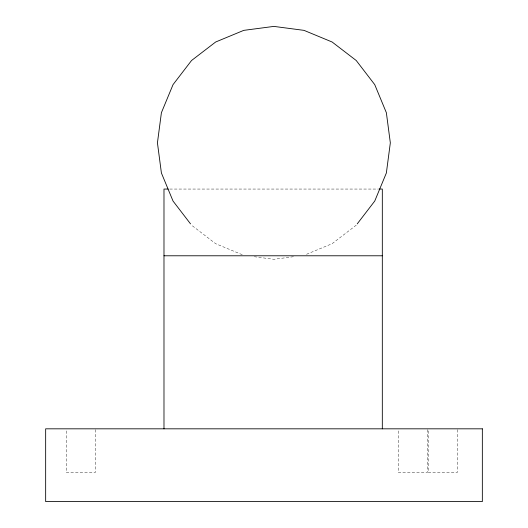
<?xml version="1.0" encoding="UTF-8"?>
<svg xmlns="http://www.w3.org/2000/svg" width="528" height="528" viewBox="0 0 528 528"><rect width="100%" height="100%" fill="white"/><g stroke="black" fill="none" stroke-linecap="round" stroke-linejoin="round"><path stroke-width="0.4" stroke-dasharray="2.64 1.98" d="M356.228 225.185L332.112 243.692L305.54 254.701M293.436 256.72L273.887 259.294L254.338 256.72M169.752 189.057L378.2 189.057M242.227 254.701L215.662 243.692L191.545 225.185M457.301 429.647L457.301 472.487L428.188 472.487L428.188 429.647M427.317 429.647L427.317 472.487L398.211 472.487L398.211 429.647M95.33 429.647L95.33 472.487L66.218 472.487L66.218 429.647"/><path stroke-width="0.79" d="M357.225 223.885L374.735 201.069L386.364 172.986L390.331 142.85L386.364 112.708L374.735 84.625L356.228 60.509L332.112 42.002L304.022 30.367L273.887 26.4L243.745 30.367L215.662 42.002L191.545 60.509L173.039 84.625L161.403 112.708L157.436 142.85L161.403 172.986L173.039 201.069L190.542 223.885M168.102 189.057L163.984 189.057L163.984 428.822M379.025 189.057L382.318 189.057L382.318 428.822M163.984 255.783L382.318 255.783M482.341 428.822L45.659 428.822L45.659 501.6L482.341 501.6L482.341 428.822"/></g></svg>
